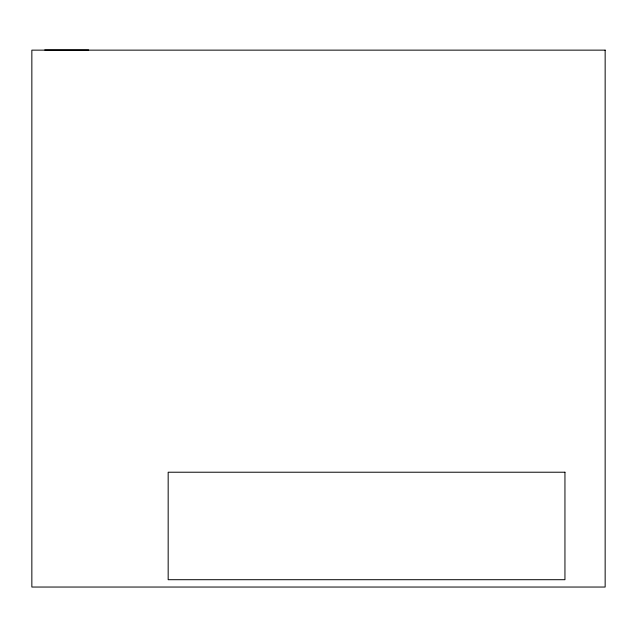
<?xml version="1.0" encoding="UTF-8"?>
<svg xmlns="http://www.w3.org/2000/svg" width="637" height="637" viewBox="0 0 637 637"><rect width="100%" height="100%" fill="white"/><g stroke="black" fill="none" stroke-linecap="round" stroke-linejoin="round"><path stroke-width="0.96" d="M44.741 49.957L88.623 49.957M605.15 50.14L31.85 50.14L31.85 587.043L605.15 587.043L605.15 50.14M564.947 472.224L168.168 472.224L168.168 579.702L564.947 579.702L564.947 472.224"/></g></svg>
